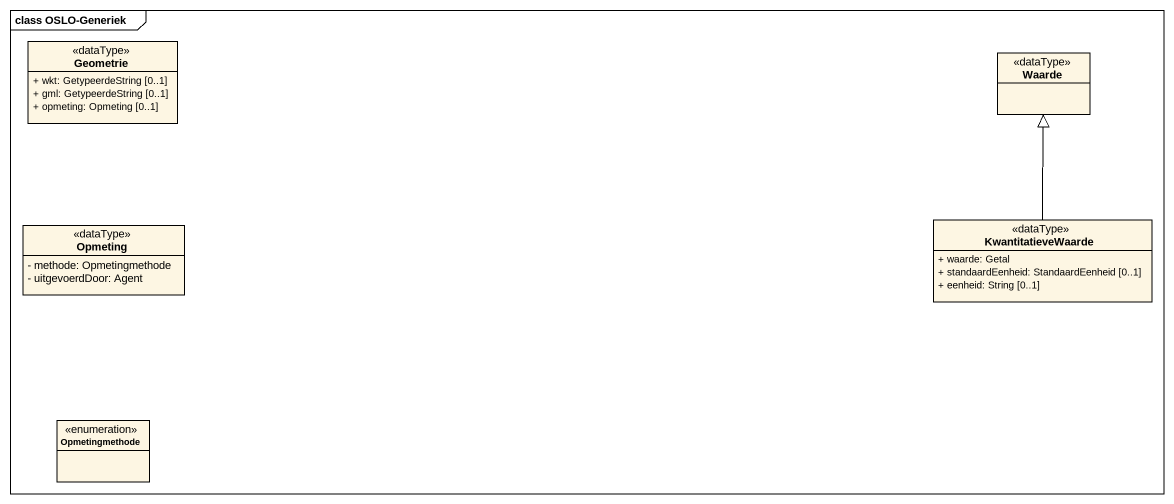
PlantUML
@startuml
mainframe class OSLO-Generiek
hide circle
hide empty members
skinparam classAttributeIconSize 0
class Geometrie <<dataType>> {
  + wkt: GetypeerdeString [0..1]
  + gml: GetypeerdeString [0..1]
  + opmeting: Opmeting [0..1]
}
class Waarde <<dataType>>
class Opmeting <<dataType>> {
  - methode: Opmetingmethode
  - uitgevoerdDoor: Agent
}
class KwantitatieveWaarde <<dataType>> {
  + waarde: Getal
  + standaardEenheid: StandaardEenheid [0..1]
  + eenheid: String [0..1]
}
enum Opmetingmethode
KwantitatieveWaarde -up-|> Waarde
@enduml
